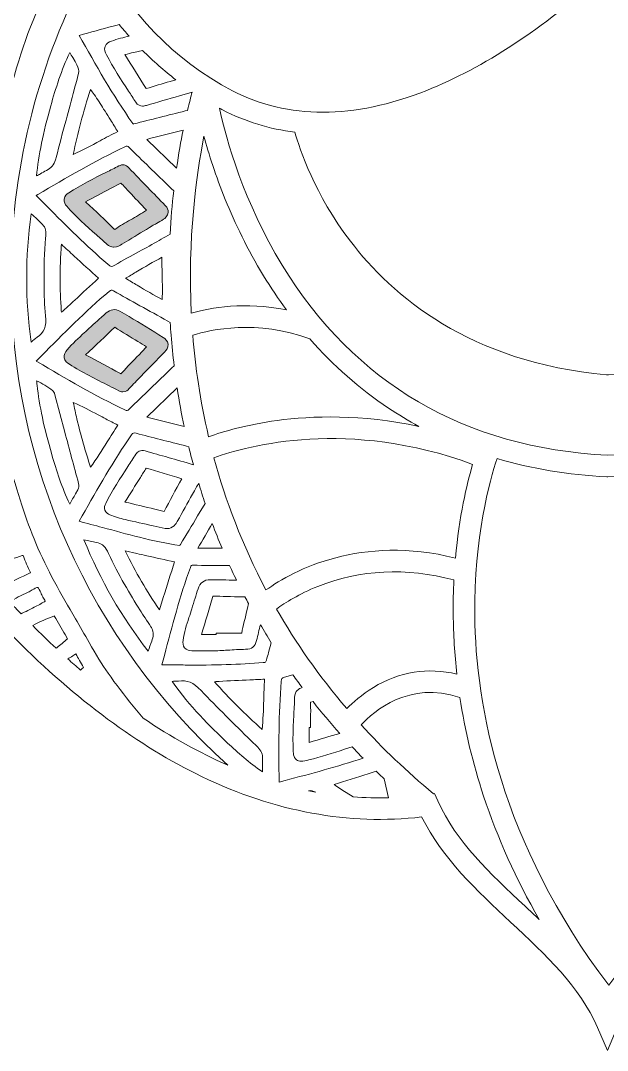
# Model space of a CAD drawing. Extents: x 126 to 8914, y -5970 to -48.
# Drawn here: x 7108 to 7540, y -2950 to -2193 of the extents above; entities that cross this region are included whole.
import ezdxf

# ---------------------------------------------------------------- set-up
doc = ezdxf.new("R2010")
doc.units = 0
doc.header["$MEASUREMENT"] = 0
doc.layers.add('Layer 1', color=7, linetype='Continuous')

# ---------------------------------------------------------------- blocks, each defined once
blk = doc.blocks.new('block 6')
at = {"layer": 'Layer 1', "true_color": 0x96c0ff}
h = blk.add_hatch(color=151, dxfattribs=at)
h.dxf.hatch_style = 2
edge = h.paths.add_edge_path()
edge.add_spline(control_points=[(7163.98, -2350.22), (7166.62, -2352.55), (7169.26, -2354.88), (7171.85, -2357.25), (7173.11, -2358.41), (7174.73, -2359.05), (7176.66, -2359.16), (7176.66, -2359.16), (7176.83, -2359.17), (7176.83, -2359.17), (7176.85, -2359.17), (7176.87, -2359.17), (7176.88, -2359.17), (7179.43, -2359.17), (7181.39, -2357.98), (7182.83, -2357.1), (7182.83, -2357.1), (7187.92, -2354), (7187.92, -2354), (7193.66, -2350.51), (7199.39, -2347.02), (7205.15, -2343.55), (7206.12, -2342.96), (7207.13, -2342.41), (7208.13, -2341.86), (7209.87, -2340.91), (7211.67, -2339.92), (7213.38, -2338.72), (7214.26, -2338.11), (7216.59, -2336.47), (7216.85, -2333.7), (7217.01, -2331.92), (7216.28, -2330.19), (7214.68, -2328.56), (7206.16, -2319.93), (7197.79, -2311.23), (7187.85, -2300.82), (7185.67, -2298.54), (7183.16, -2298.11), (7180.39, -2299.55), (7177.38, -2301.1), (7174.34, -2302.62), (7171.31, -2304.14), (7162.11, -2308.76), (7152.59, -2313.53), (7143.72, -2319.33), (7142.25, -2320.28), (7140.53, -2321.66), (7140.22, -2323.86), (7139.9, -2326.04), (7141.11, -2327.78), (7142.19, -2329.05), (7148.84, -2336.86), (7156.54, -2343.65), (7163.98, -2350.22)], knot_values=[0, 0, 0, 0, 1, 1, 1, 2, 2, 2, 3, 3, 3, 4, 4, 4, 5, 5, 5, 6, 6, 6, 7, 7, 7, 8, 8, 8, 9, 9, 9, 10, 10, 10, 11, 11, 11, 12, 12, 12, 13, 13, 13, 14, 14, 14, 15, 15, 15, 16, 16, 16, 17, 17, 17, 18, 18, 18, 18], degree=3, periodic=1)
edge = h.paths.add_edge_path()
edge.add_spline(control_points=[(7174.38, -2316.14), (7174.38, -2316.14), (7182.05, -2312.07), (7182.05, -2312.07), (7182.06, -2312.08), (7182.07, -2312.09), (7182.07, -2312.09), (7184.11, -2314.26), (7186.15, -2316.44), (7188.18, -2318.61), (7192.3, -2323), (7196.55, -2327.54), (7200.79, -2331.98), (7197.06, -2334.6), (7193, -2336.93), (7189.06, -2339.19), (7185.24, -2341.38), (7181.28, -2343.65), (7177.53, -2346.23), (7177.53, -2346.24), (7177.52, -2346.24), (7177.51, -2346.24), (7177.43, -2346.17), (7177.32, -2346.08), (7177.19, -2345.95), (7170.33, -2339.34), (7163.27, -2332.7), (7156.45, -2326.29), (7156.45, -2326.29), (7155.99, -2325.86), (7155.99, -2325.86), (7162.13, -2322.64), (7168.26, -2319.39), (7174.38, -2316.14)], knot_values=[0, 0, 0, 0, 1, 1, 1, 2, 2, 2, 3, 3, 3, 4, 4, 4, 5, 5, 5, 6, 6, 6, 7, 7, 7, 8, 8, 8, 9, 9, 9, 10, 10, 10, 11, 11, 11, 11], degree=3, periodic=1)
h = blk.add_hatch(color=151, dxfattribs=at)
h.dxf.hatch_style = 2
edge = h.paths.add_edge_path()
edge.add_spline(control_points=[(7144.13, -2445.39), (7153.56, -2451.4), (7163.62, -2456.42), (7173.35, -2461.27), (7175.75, -2462.47), (7178.14, -2463.66), (7180.52, -2464.87), (7180.91, -2465.06), (7181.31, -2465.24), (7181.67, -2465.39), (7181.67, -2465.39), (7182.5, -2465.75), (7182.5, -2465.75), (7182.5, -2465.75), (7183.03, -2465.8), (7183.03, -2465.8), (7183.19, -2465.81), (7183.35, -2465.82), (7183.5, -2465.82), (7185.92, -2465.82), (7187.3, -2464.21), (7187.91, -2463.5), (7187.99, -2463.4), (7188.07, -2463.3), (7188.16, -2463.21), (7191.06, -2460.23), (7193.95, -2457.23), (7196.84, -2454.23), (7202.52, -2448.34), (7208.4, -2442.24), (7214.25, -2436.34), (7215.46, -2435.12), (7217.03, -2433.21), (7216.78, -2430.72), (7216.53, -2428.24), (7214.59, -2426.67), (7213.15, -2425.71), (7204.95, -2420.24), (7196.34, -2415.22), (7188.02, -2410.37), (7185.79, -2409.07), (7183.56, -2407.77), (7181.33, -2406.46), (7181.33, -2406.46), (7181.33, -2406.46), (7181.33, -2406.46), (7177.9, -2404.44), (7174.2, -2404.89), (7171.16, -2407.68), (7169.87, -2408.86), (7168.56, -2410.02), (7167.25, -2411.17), (7165.26, -2412.92), (7163.21, -2414.73), (7161.25, -2416.62), (7159.3, -2418.51), (7157.23, -2420.37), (7155.22, -2422.17), (7150.88, -2426.07), (7146.38, -2430.11), (7142.53, -2434.86), (7141.18, -2436.52), (7139.99, -2438.38), (7140.36, -2440.65), (7140.74, -2442.96), (7142.57, -2444.4), (7144.13, -2445.39)], knot_values=[0, 0, 0, 0, 1, 1, 1, 2, 2, 2, 3, 3, 3, 4, 4, 4, 5, 5, 5, 6, 6, 6, 7, 7, 7, 8, 8, 8, 9, 9, 9, 10, 10, 10, 11, 11, 11, 12, 12, 12, 13, 13, 13, 14, 14, 14, 15, 15, 15, 16, 16, 16, 17, 17, 17, 18, 18, 18, 19, 19, 19, 20, 20, 20, 21, 21, 21, 22, 22, 22, 22], degree=3, periodic=1)
edge = h.paths.add_edge_path()
edge.add_spline(control_points=[(7177.38, -2418.27), (7177.43, -2418.22), (7177.48, -2418.18), (7177.52, -2418.14), (7183.18, -2421.74), (7188.97, -2425.33), (7194.58, -2428.79), (7196.67, -2430.09), (7198.76, -2431.38), (7200.86, -2432.68), (7199.04, -2434.58), (7197.22, -2436.48), (7195.4, -2438.37), (7191.23, -2442.71), (7186.92, -2447.2), (7182.75, -2451.7), (7182.36, -2452.12), (7182.13, -2452.31), (7182.01, -2452.38), (7181.9, -2452.35), (7181.69, -2452.27), (7181.35, -2452.08), (7173.28, -2447.63), (7164.97, -2443.19), (7155.97, -2438.53), (7163.45, -2431.63), (7170.84, -2424.55), (7177.38, -2418.27)], knot_values=[0, 0, 0, 0, 1, 1, 1, 2, 2, 2, 3, 3, 3, 4, 4, 4, 5, 5, 5, 6, 6, 6, 7, 7, 7, 8, 8, 8, 9, 9, 9, 9], degree=3, periodic=1)
at = {"layer": 'Layer 1', "lineweight": 0}
for points, knots in [([(8858.21, -1015.29), (8804.98, -1065.04), (8743.32, -1092.86), (8679.92, -1095.7), (8596.38, -1099.43), (8514.39, -1071.01), (8452.29, -1045.84), (8430.15, -1036.87), (8407.8, -1027.16), (8386.17, -1017.79), (8377.96, -1014.23), (8369.71, -1010.65), (8361.4, -1007.09), (8410.2, -1007.99), (8465.96, -1006.76), (8552.78, -924.21), (8608.47, -871.26), (8681.86, -797.66), (8665.5, -711.42), (8662.21, -694.04), (8650.78, -652.65), (8599.78, -612.09), (8605.05, -621.92), (8641.55, -692.43), (8609.23, -747.25), (8593.89, -773.27), (8566.47, -791.29), (8509.72, -803.54), (8495.32, -806.64), (8479.55, -809), (8462.5, -810.6), (8531.63, -734.35), (8573.44, -634.19), (8586.8, -512.56), (8601.6, -377.97), (8577.78, -251.79), (8555.19, -169.65), (8550.53, -152.76), (8545.39, -135.8), (8539.9, -119.21), (8535.8, -106.87), (8530.71, -97.41), (8524.71, -90.84), (8524.71, -90.84), (8528.77, -88.46), (8528.77, -88.46), (8527.91, -86.99), (8507.22, -52.31), (8460.27, -49.9), (8429.9, -48.35), (8395.8, -60.81), (8358.9, -86.96), (8333.41, -105.04), (8306.47, -129.76), (8278.33, -160.89), (8226.61, -191.53), (8186.15, -218.95), (8151.02, -247.11), (8098.71, -289.06), (8041.06, -329.19), (7974.05, -338.54), (7917.14, -346.49), (7865.98, -328.74), (7811.81, -309.95), (7783.84, -300.25), (7754.92, -290.21), (7725.21, -284.09), (7638.29, -266.15), (7574.59, -281.57), (7540, -328.62), (7505.41, -281.57), (7441.71, -266.17), (7354.79, -284.09), (7325.08, -290.21), (7296.16, -300.25), (7268.19, -309.95), (7214.02, -328.74), (7162.86, -346.49), (7105.95, -338.54), (7038.94, -329.19), (6981.29, -289.06), (6928.98, -247.11), (6893.85, -218.95), (6853.4, -191.53), (6801.67, -160.89), (6773.53, -129.76), (6746.59, -105.04), (6721.1, -86.96), (6684.2, -60.81), (6650.1, -48.34), (6619.73, -49.9), (6572.78, -52.31), (6552.09, -86.99), (6551.23, -88.46), (6551.23, -88.46), (6555.29, -90.84), (6555.29, -90.84), (6549.29, -97.41), (6544.2, -106.87), (6540.12, -119.21), (6534.6, -135.81), (6529.45, -152.78), (6524.81, -169.65), (6502.22, -251.79), (6478.4, -377.97), (6493.2, -512.56), (6506.56, -634.19), (6548.37, -734.35), (6617.5, -810.6), (6600.45, -809), (6584.68, -806.64), (6570.28, -803.54), (6513.53, -791.29), (6486.11, -773.27), (6470.77, -747.25), (6438.45, -692.43), (6474.95, -621.92), (6480.22, -612.09), (6429.22, -652.65), (6417.79, -694.04), (6414.5, -711.42), (6398.14, -797.66), (6471.53, -871.26), (6527.22, -924.21), (6614.04, -1006.76), (6669.8, -1007.99), (6718.6, -1007.09), (6710.29, -1010.65), (6702.04, -1014.23), (6693.83, -1017.79), (6672.2, -1027.16), (6649.85, -1036.87), (6627.71, -1045.84), (6565.61, -1071.01), (6483.59, -1099.44), (6400.08, -1095.7), (6336.68, -1092.86), (6275.02, -1065.04), (6221.79, -1015.29), (6221.79, -1015.29), (6165.56, -962.7), (6165.56, -962.7), (6165.56, -962.7), (6209.91, -1025.63), (6209.91, -1025.63), (6259.46, -1095.9), (6344.09, -1155.64), (6425.53, -1177.81), (6460.7, -1187.39), (6497.65, -1192.84), (6536.23, -1194.15), (6525.34, -1205.21), (6509.98, -1221.91), (6492.74, -1244.03), (6462.4, -1282.95), (6420.42, -1346.57), (6392.73, -1428.62), (6361.59, -1520.91), (6354.53, -1617.18), (6371.76, -1714.74), (6393.22, -1836.34), (6452.66, -1960.18), (6548.45, -2082.83), (6548.45, -2082.83), (6557.04, -2093.81), (6557.04, -2093.81), (6557.04, -2093.81), (6562.08, -2080.8), (6562.08, -2080.8), (6562.28, -2080.26), (6583.72, -2026.12), (6646.97, -1966), (6658.24, -1955.3), (6671.32, -1943.97), (6686.37, -1932.46), (6684.61, -1962.41), (6683.28, -2025.33), (6694.68, -2105.3), (6703.93, -2170.25), (6719.74, -2232.83), (6741.65, -2291.3), (6769.05, -2364.39), (6806.12, -2431.24), (6851.85, -2490), (6853.74, -2492.77), (6879.32, -2530.81), (6899.18, -2586.87), (6918.01, -2639.98), (6935.42, -2720.7), (6911.56, -2803.61), (6911.56, -2803.61), (6905.31, -2825.39), (6905.31, -2825.39), (6905.31, -2825.39), (6923.77, -2812.24), (6923.77, -2812.24), (6925.33, -2811.13), (6962.61, -2784.27), (6993.85, -2735.29), (7018.49, -2696.64), (7042.96, -2637.53), (7032.58, -2563.6), (7033.17, -2564.35), (7033.72, -2565.04), (7034.23, -2565.72), (7055.9, -2594.87), (7079.45, -2622.28), (7104.19, -2647.18), (7148.9, -2692.2), (7195.06, -2726.33), (7241.41, -2748.67), (7295.37, -2774.66), (7349.82, -2784.7), (7403.33, -2778.49), (7418.55, -2809.06), (7444.02, -2832.77), (7468.69, -2855.76), (7494.89, -2880.15), (7519.63, -2903.18), (7532.73, -2933.46), (7532.73, -2933.46), (7540, -2950.23), (7540, -2950.23), (7540, -2950.23), (7547.27, -2933.46), (7547.27, -2933.46), (7560.37, -2903.18), (7585.11, -2880.15), (7611.31, -2855.76), (7635.98, -2832.77), (7661.45, -2809.06), (7676.67, -2778.49), (7730.18, -2784.7), (7784.63, -2774.66), (7838.59, -2748.67), (7884.94, -2726.33), (7931.12, -2692.2), (7975.81, -2647.18), (8000.55, -2622.28), (8024.1, -2594.88), (8045.77, -2565.74), (8046.28, -2565.06), (8046.83, -2564.35), (8047.42, -2563.6), (8037.04, -2637.53), (8061.51, -2696.64), (8086.15, -2735.29), (8117.39, -2784.27), (8154.67, -2811.13), (8156.23, -2812.24), (8156.23, -2812.24), (8174.69, -2825.39), (8174.69, -2825.39), (8174.69, -2825.39), (8168.44, -2803.61), (8168.44, -2803.61), (8144.58, -2720.7), (8161.99, -2639.98), (8180.82, -2586.87), (8200.7, -2530.77), (8226.28, -2492.73), (8228.15, -2490), (8273.88, -2431.24), (8310.95, -2364.39), (8338.34, -2291.3), (8360.26, -2232.83), (8376.07, -2170.25), (8385.32, -2105.3), (8396.72, -2025.33), (8395.39, -1962.41), (8393.63, -1932.46), (8408.68, -1943.97), (8421.76, -1955.3), (8433.03, -1966), (8496.28, -2026.12), (8517.72, -2080.26), (8517.92, -2080.8), (8517.92, -2080.8), (8522.94, -2093.84), (8522.94, -2093.84), (8522.94, -2093.84), (8531.55, -2082.83), (8531.55, -2082.83), (8627.34, -1960.18), (8686.78, -1836.34), (8708.24, -1714.74), (8725.47, -1617.18), (8718.41, -1520.91), (8687.27, -1428.62), (8659.58, -1346.57), (8617.6, -1282.95), (8587.26, -1244.03), (8570.02, -1221.91), (8554.66, -1205.21), (8543.77, -1194.15), (8582.35, -1192.84), (8619.3, -1187.39), (8654.47, -1177.81), (8735.91, -1155.64), (8820.54, -1095.9), (8870.09, -1025.63), (8870.09, -1025.63), (8914.44, -962.7), (8914.44, -962.7), (8914.44, -962.7), (8858.21, -1015.29), (8858.21, -1015.29)], [0, 0, 0, 0, 1, 1, 1, 2, 2, 2, 3, 3, 3, 4, 4, 4, 5, 5, 5, 6, 6, 6, 7, 7, 7, 8, 8, 8, 9, 9, 9, 10, 10, 10, 11, 11, 11, 12, 12, 12, 13, 13, 13, 14, 14, 14, 15, 15, 15, 16, 16, 16, 17, 17, 17, 18, 18, 18, 19, 19, 19, 20, 20, 20, 21, 21, 21, 22, 22, 22, 23, 23, 23, 24, 24, 24, 25, 25, 25, 26, 26, 26, 27, 27, 27, 28, 28, 28, 29, 29, 29, 30, 30, 30, 31, 31, 31, 32, 32, 32, 33, 33, 33, 34, 34, 34, 35, 35, 35, 36, 36, 36, 37, 37, 37, 38, 38, 38, 39, 39, 39, 40, 40, 40, 41, 41, 41, 42, 42, 42, 43, 43, 43, 44, 44, 44, 45, 45, 45, 46, 46, 46, 47, 47, 47, 48, 48, 48, 49, 49, 49, 50, 50, 50, 51, 51, 51, 52, 52, 52, 53, 53, 53, 54, 54, 54, 55, 55, 55, 56, 56, 56, 57, 57, 57, 58, 58, 58, 59, 59, 59, 60, 60, 60, 61, 61, 61, 62, 62, 62, 63, 63, 63, 64, 64, 64, 65, 65, 65, 66, 66, 66, 67, 67, 67, 68, 68, 68, 69, 69, 69, 70, 70, 70, 71, 71, 71, 72, 72, 72, 73, 73, 73, 74, 74, 74, 75, 75, 75, 76, 76, 76, 77, 77, 77, 78, 78, 78, 79, 79, 79, 80, 80, 80, 81, 81, 81, 82, 82, 82, 83, 83, 83, 84, 84, 84, 85, 85, 85, 86, 86, 86, 87, 87, 87, 88, 88, 88, 89, 89, 89, 90, 90, 90, 91, 91, 91, 92, 92, 92, 93, 93, 93, 94, 94, 94, 95, 95, 95, 96, 96, 96, 97, 97, 97, 98, 98, 98, 99, 99, 99, 100, 100, 100, 101, 101, 101, 102, 102, 102, 102]), ([(7901.63, -1717.43), (7935.8, -1815.86), (7965.77, -1921.13), (7953.64, -2023.94), (7944.62, -2100.52), (7903.67, -2198.6), (7815.82, -2244.19), (7775.01, -2265.39), (7726.93, -2265.29), (7672.97, -2243.94), (7631.46, -2227.51), (7586.16, -2197.77), (7545.37, -2160.15), (7545.37, -2160.15), (7540, -2155.2), (7540, -2155.2), (7540, -2155.2), (7534.63, -2160.15), (7534.63, -2160.15), (7493.86, -2197.77), (7448.54, -2227.51), (7407.03, -2243.94), (7353.07, -2265.29), (7305.01, -2265.39), (7264.18, -2244.19), (7176.33, -2198.6), (7135.38, -2100.52), (7126.36, -2023.94), (7114.23, -1921.13), (7144.2, -1815.86), (7178.37, -1717.43), (7231.78, -1563.63), (7280.3, -1396.75), (7277.01, -1215.54), (7281.99, -1221.84), (7286.95, -1228.39), (7291.97, -1235.2), (7306.59, -1255.03), (7319.21, -1281.97), (7329.5, -1315.28), (7325.75, -1365.25), (7313.92, -1419.07), (7292.36, -1484.47), (7292.36, -1484.47), (7288.45, -1496.29), (7288.45, -1496.29), (7267.32, -1560.19), (7235.39, -1656.76), (7218.86, -1754.9), (7198.89, -1873.51), (7207.1, -1964.29), (7243.27, -2024.72), (7271.69, -2072.17), (7317.51, -2101.69), (7379.49, -2112.51), (7426.58, -2120.69), (7479.1, -2115.44), (7540, -2096.41), (7582.41, -2109.66), (7620.76, -2116.24), (7656.05, -2116.24), (7671.42, -2116.24), (7686.22, -2114.99), (7700.51, -2112.51), (7762.49, -2101.69), (7808.31, -2072.17), (7836.73, -2024.72), (7872.9, -1964.29), (7881.11, -1873.53), (7861.14, -1754.91), (7844.61, -1656.76), (7812.68, -1560.19), (7791.55, -1496.31), (7791.55, -1496.31), (7787.64, -1484.47), (7787.64, -1484.47), (7766.08, -1419.07), (7754.25, -1365.25), (7750.5, -1315.28), (7760.79, -1281.97), (7773.41, -1255.03), (7788.03, -1235.2), (7793.05, -1228.39), (7798.01, -1221.84), (7802.99, -1215.54), (7799.7, -1396.75), (7848.22, -1563.63), (7901.63, -1717.43)], [0, 0, 0, 0, 1, 1, 1, 2, 2, 2, 3, 3, 3, 4, 4, 4, 5, 5, 5, 6, 6, 6, 7, 7, 7, 8, 8, 8, 9, 9, 9, 10, 10, 10, 11, 11, 11, 12, 12, 12, 13, 13, 13, 14, 14, 14, 15, 15, 15, 16, 16, 16, 17, 17, 17, 18, 18, 18, 19, 19, 19, 20, 20, 20, 21, 21, 21, 22, 22, 22, 23, 23, 23, 24, 24, 24, 25, 25, 25, 26, 26, 26, 27, 27, 27, 28, 28, 28, 29, 29, 29, 29]), ([(7198.32, -2705.72), (7198.32, -2705.72), (7191.15, -2697.02), (7191.15, -2697.02), (7184.47, -2688.9), (7178.23, -2680.71), (7172.61, -2672.65), (7168.21, -2666.34), (7163.76, -2659.15), (7158.6, -2650.02), (7155.32, -2644.19), (7151.9, -2638.32), (7148.61, -2632.65), (7138.24, -2614.84), (7127.53, -2596.43), (7119.47, -2577.11), (7112.14, -2559.54), (7105.86, -2540.46), (7099.13, -2515.24), (7093.32, -2493.53), (7087.32, -2471.06), (7084.44, -2447.83), (7083, -2436.14), (7081.54, -2422.32), (7081.62, -2408.52), (7081.67, -2401.3), (7081.6, -2393.96), (7081.56, -2386.87), (7081.43, -2371.97), (7081.3, -2356.57), (7082.14, -2341.48), (7083.55, -2316.25), (7088.05, -2290.21), (7096.29, -2259.55), (7104.27, -2229.95), (7111.82, -2203.37), (7123.59, -2177.96), (7128.95, -2166.36), (7135.43, -2155.04), (7141.66, -2144.1), (7142.61, -2142.46), (7143.55, -2140.81), (7144.48, -2139.16), (7147.95, -2146.08), (7151.62, -2152.87), (7155.55, -2159.47), (7155.55, -2159.47), (7154.66, -2161.17), (7154.66, -2161.17), (7119.66, -2228.82), (7101.09, -2305.01), (7101, -2381.5), (7100.82, -2518.52), (7158.95, -2648.77), (7260.75, -2740.37), (7239.92, -2731.35), (7219.09, -2719.78), (7198.32, -2705.72)], [0, 0, 0, 0, 1, 1, 1, 2, 2, 2, 3, 3, 3, 4, 4, 4, 5, 5, 5, 6, 6, 6, 7, 7, 7, 8, 8, 8, 9, 9, 9, 10, 10, 10, 11, 11, 11, 12, 12, 12, 13, 13, 13, 14, 14, 14, 15, 15, 15, 16, 16, 16, 17, 17, 17, 18, 18, 18, 19, 19, 19, 19]), ([(7179.4, -2195.83), (7179.4, -2195.83), (7180.78, -2195.47), (7180.78, -2195.47), (7183.17, -2198.38), (7185.61, -2201.23), (7188.09, -2204.02), (7184.07, -2204.94), (7179.56, -2206.08), (7175.03, -2207.75), (7173.45, -2208.32), (7171.26, -2209.35), (7170.41, -2211.57), (7169.52, -2213.83), (7170.47, -2215.98), (7171.42, -2217.82), (7176.27, -2227.14), (7182.08, -2235.98), (7187.7, -2244.51), (7189.45, -2247.19), (7191.21, -2249.86), (7192.93, -2252.55), (7194.44, -2254.89), (7196.26, -2255.51), (7197.86, -2255.51), (7198.98, -2255.51), (7199.99, -2255.21), (7200.75, -2254.99), (7208.84, -2252.63), (7216.95, -2250.3), (7225.05, -2247.99), (7225.05, -2247.99), (7234.42, -2245.3), (7234.42, -2245.3), (7233.54, -2248.48), (7232.34, -2252.98), (7231.01, -2258.63), (7231.01, -2258.63), (7229.42, -2259.03), (7229.42, -2259.03), (7216.79, -2262.19), (7204.17, -2265.37), (7191.54, -2268.57), (7191.32, -2268.63), (7191.18, -2268.65), (7191.08, -2268.67), (7191, -2268.59), (7190.89, -2268.44), (7190.72, -2268.21), (7175.98, -2247.28), (7163.44, -2225.02), (7151.33, -2203.45), (7151.33, -2203.45), (7154.48, -2202.58), (7154.48, -2202.58), (7162.65, -2200.33), (7171.09, -2198.02), (7179.4, -2195.83)], [0, 0, 0, 0, 1, 1, 1, 2, 2, 2, 3, 3, 3, 4, 4, 4, 5, 5, 5, 6, 6, 6, 7, 7, 7, 8, 8, 8, 9, 9, 9, 10, 10, 10, 11, 11, 11, 12, 12, 12, 13, 13, 13, 14, 14, 14, 15, 15, 15, 16, 16, 16, 17, 17, 17, 18, 18, 18, 19, 19, 19, 19]), ([(7149.77, -2235.66), (7149.17, -2237.7), (7148.42, -2240.24), (7147.58, -2243.51), (7145.67, -2250.94), (7143.64, -2258.47), (7141.66, -2265.75), (7139.23, -2274.76), (7136.71, -2284.08), (7134.41, -2293.3), (7134.25, -2293.9), (7134.1, -2294.47), (7133.91, -2295.01), (7132.66, -2298.79), (7130.61, -2301.18), (7127.31, -2302.84), (7125.74, -2303.62), (7124.25, -2304.47), (7122.81, -2305.3), (7121.88, -2305.83), (7120.94, -2306.37), (7119.99, -2306.88), (7121.45, -2291.63), (7124.77, -2275.2), (7130.44, -2255.23), (7134.02, -2242.56), (7138.2, -2229.09), (7144.39, -2216.16), (7145.19, -2217.52), (7145.92, -2218.74), (7146.57, -2219.83), (7151.84, -2228.63), (7151.84, -2228.63), (7149.77, -2235.66)], [0, 0, 0, 0, 1, 1, 1, 2, 2, 2, 3, 3, 3, 4, 4, 4, 5, 5, 5, 6, 6, 6, 7, 7, 7, 8, 8, 8, 9, 9, 9, 10, 10, 10, 11, 11, 11, 11]), ([(7184.99, -2217.58), (7187.19, -2217.06), (7189.39, -2216.54), (7191.59, -2216.02), (7191.59, -2216.02), (7197.95, -2214.5), (7197.95, -2214.5), (7205.71, -2222.3), (7213.86, -2229.52), (7222.35, -2236.07), (7222.35, -2236.07), (7218.31, -2237.29), (7218.31, -2237.29), (7212.52, -2239.02), (7206.53, -2240.81), (7200.64, -2242.66), (7200.64, -2242.64), (7200.64, -2242.64), (7200.64, -2242.64), (7195.4, -2234.2), (7190.28, -2225.93), (7184.99, -2217.58)], [0, 0, 0, 0, 1, 1, 1, 2, 2, 2, 3, 3, 3, 4, 4, 4, 5, 5, 5, 6, 6, 6, 7, 7, 7, 7]), ([(7159.68, -2243.26), (7160.58, -2244.46), (7161.45, -2245.65), (7162.29, -2246.85), (7164.81, -2250.46), (7167.09, -2254.1), (7169.33, -2257.66), (7169.33, -2257.66), (7170.36, -2259.29), (7170.36, -2259.29), (7171.71, -2261.43), (7173.05, -2263.57), (7174.4, -2265.71), (7176.17, -2268.54), (7177.96, -2271.39), (7179.75, -2274.21), (7175.32, -2276.39), (7170.95, -2278.75), (7166.71, -2281.03), (7160.29, -2284.48), (7153.68, -2288.04), (7146.92, -2290.99), (7150.12, -2275.44), (7154.41, -2259.42), (7159.68, -2243.26)], [0, 0, 0, 0, 1, 1, 1, 2, 2, 2, 3, 3, 3, 4, 4, 4, 5, 5, 5, 6, 6, 6, 7, 7, 7, 8, 8, 8, 8]), ([(7300.75, -2372.51), (7272.43, -2326.27), (7259.61, -2280.32), (7254.46, -2256.95), (7255.27, -2257.4), (7256.08, -2257.82), (7256.9, -2258.25), (7273.62, -2266.92), (7291.36, -2272.4), (7310.04, -2274.68), (7313.59, -2287.41), (7324.57, -2320.32), (7350.87, -2354.84), (7381.24, -2394.72), (7438.58, -2444.15), (7539.29, -2453.14), (7539.29, -2453.14), (7540, -2453.21), (7540, -2453.21), (7540, -2453.21), (7540.71, -2453.14), (7540.71, -2453.14), (7641.42, -2444.15), (7698.76, -2394.72), (7729.13, -2354.84), (7755.43, -2320.32), (7766.41, -2287.41), (7769.96, -2274.68), (7779.3, -2273.54), (7788.4, -2271.61), (7797.26, -2268.86), (7806.13, -2266.13), (7814.76, -2262.59), (7823.11, -2258.25), (7823.94, -2257.82), (7824.74, -2257.4), (7825.55, -2256.95), (7823, -2268.57), (7818.54, -2285.81), (7811.19, -2305.9), (7803.85, -2325.99), (7793.62, -2348.94), (7779.55, -2372.02), (7726.13, -2459.59), (7645.54, -2506.81), (7540, -2512.38), (7434.67, -2506.82), (7354.18, -2459.76), (7300.75, -2372.51)], [0, 0, 0, 0, 1, 1, 1, 2, 2, 2, 3, 3, 3, 4, 4, 4, 5, 5, 5, 6, 6, 6, 7, 7, 7, 8, 8, 8, 9, 9, 9, 10, 10, 10, 11, 11, 11, 12, 12, 12, 13, 13, 13, 14, 14, 14, 15, 15, 15, 16, 16, 16, 16]), ([(7223.01, -2301.09), (7223.01, -2301.09), (7201.15, -2279.94), (7201.15, -2279.94), (7201.15, -2279.94), (7204.16, -2279.19), (7204.16, -2279.19), (7212.28, -2277.15), (7220.07, -2275.2), (7227.81, -2273.26), (7226.18, -2281.3), (7224.52, -2290.62), (7223.01, -2301.09)], [0, 0, 0, 0, 1, 1, 1, 2, 2, 2, 3, 3, 3, 4, 4, 4, 4]), ([(7233.82, -2407.84), (7231.13, -2353.05), (7237.42, -2306.82), (7243.16, -2277.67), (7246.68, -2290.73), (7251.73, -2306.7), (7258.85, -2324.26), (7265.96, -2341.8), (7275.14, -2360.92), (7286.95, -2380.26), (7292.28, -2389), (7297.92, -2397.36), (7303.84, -2405.39), (7273.32, -2399.2), (7247.86, -2403.84), (7233.82, -2407.84)], [0, 0, 0, 0, 1, 1, 1, 2, 2, 2, 3, 3, 3, 4, 4, 4, 5, 5, 5, 5]), ([(7121.02, -2320.51), (7141.63, -2308.35), (7162.92, -2295.8), (7184.93, -2285.48), (7186.63, -2284.69), (7186.87, -2284.72), (7188.09, -2285.92), (7197.84, -2295.5), (7207.55, -2304.93), (7219.12, -2316.15), (7219.12, -2316.15), (7220.86, -2317.86), (7220.86, -2317.86), (7219.75, -2327.76), (7218.82, -2338.43), (7218.18, -2349.78), (7218.18, -2349.78), (7216.44, -2350.74), (7216.44, -2350.74), (7214.35, -2351.91), (7212.26, -2353.09), (7210.2, -2354.29), (7205.36, -2357.11), (7200.33, -2359.81), (7195.47, -2362.44), (7189.53, -2365.64), (7183.39, -2368.95), (7177.49, -2372.51), (7175.3, -2373.82), (7174.65, -2373.74), (7172.48, -2371.89), (7156.76, -2358.5), (7141.93, -2343.6), (7127.61, -2329.2), (7124.96, -2326.56), (7122.33, -2323.91), (7119.71, -2321.28), (7119.71, -2321.28), (7121.02, -2320.51), (7121.02, -2320.51)], [0, 0, 0, 0, 1, 1, 1, 2, 2, 2, 3, 3, 3, 4, 4, 4, 5, 5, 5, 6, 6, 6, 7, 7, 7, 8, 8, 8, 9, 9, 9, 10, 10, 10, 11, 11, 11, 12, 12, 12, 13, 13, 13, 13]), ([(7163.98, -2350.22), (7166.62, -2352.55), (7169.26, -2354.88), (7171.85, -2357.25), (7173.11, -2358.41), (7174.73, -2359.05), (7176.66, -2359.16), (7176.66, -2359.16), (7176.83, -2359.17), (7176.83, -2359.17), (7176.85, -2359.17), (7176.87, -2359.17), (7176.88, -2359.17), (7179.43, -2359.17), (7181.39, -2357.98), (7182.83, -2357.1), (7182.83, -2357.1), (7187.92, -2354), (7187.92, -2354), (7193.66, -2350.51), (7199.39, -2347.02), (7205.15, -2343.55), (7206.12, -2342.96), (7207.13, -2342.41), (7208.13, -2341.86), (7209.87, -2340.91), (7211.67, -2339.92), (7213.38, -2338.72), (7214.26, -2338.11), (7216.59, -2336.47), (7216.85, -2333.7), (7217.01, -2331.92), (7216.28, -2330.19), (7214.68, -2328.56), (7206.16, -2319.93), (7197.79, -2311.23), (7187.85, -2300.82), (7185.67, -2298.54), (7183.16, -2298.11), (7180.39, -2299.55), (7177.38, -2301.1), (7174.34, -2302.62), (7171.31, -2304.14), (7162.11, -2308.76), (7152.59, -2313.53), (7143.72, -2319.33), (7142.25, -2320.28), (7140.53, -2321.66), (7140.22, -2323.86), (7139.9, -2326.04), (7141.11, -2327.78), (7142.19, -2329.05), (7148.84, -2336.86), (7156.54, -2343.65), (7163.98, -2350.22)], [0, 0, 0, 0, 1, 1, 1, 2, 2, 2, 3, 3, 3, 4, 4, 4, 5, 5, 5, 6, 6, 6, 7, 7, 7, 8, 8, 8, 9, 9, 9, 10, 10, 10, 11, 11, 11, 12, 12, 12, 13, 13, 13, 14, 14, 14, 15, 15, 15, 16, 16, 16, 17, 17, 17, 18, 18, 18, 18]), ([(7174.38, -2316.14), (7174.38, -2316.14), (7182.05, -2312.07), (7182.05, -2312.07), (7182.06, -2312.08), (7182.07, -2312.09), (7182.07, -2312.09), (7184.11, -2314.26), (7186.15, -2316.44), (7188.18, -2318.61), (7192.3, -2323), (7196.55, -2327.54), (7200.79, -2331.98), (7197.06, -2334.6), (7193, -2336.93), (7189.06, -2339.19), (7185.24, -2341.38), (7181.28, -2343.65), (7177.53, -2346.23), (7177.53, -2346.24), (7177.52, -2346.24), (7177.51, -2346.24), (7177.43, -2346.17), (7177.32, -2346.08), (7177.19, -2345.95), (7170.33, -2339.34), (7163.27, -2332.7), (7156.45, -2326.29), (7156.45, -2326.29), (7155.99, -2325.86), (7155.99, -2325.86), (7162.13, -2322.64), (7168.26, -2319.39), (7174.38, -2316.14)], [0, 0, 0, 0, 1, 1, 1, 2, 2, 2, 3, 3, 3, 4, 4, 4, 5, 5, 5, 6, 6, 6, 7, 7, 7, 8, 8, 8, 9, 9, 9, 10, 10, 10, 11, 11, 11, 11]), ([(7124.46, -2342.65), (7126.5, -2344.78), (7127.16, -2347.77), (7126.67, -2352.64), (7125.58, -2363.25), (7125.53, -2373.98), (7125.47, -2384.35), (7125.47, -2384.35), (7125.45, -2386.87), (7125.45, -2386.87), (7125.41, -2394.37), (7125.79, -2402.08), (7126.58, -2409.8), (7127.38, -2417.54), (7125.6, -2422.1), (7120.4, -2425.52), (7118.77, -2426.6), (7117.35, -2427.88), (7115.97, -2429.26), (7111.6, -2397.49), (7111.62, -2366.46), (7116.02, -2334.8), (7119.03, -2337.46), (7121.88, -2339.96), (7124.46, -2342.65)], [0, 0, 0, 0, 1, 1, 1, 2, 2, 2, 3, 3, 3, 4, 4, 4, 5, 5, 5, 6, 6, 6, 7, 7, 7, 8, 8, 8, 8]), ([(7137.8, -2364.37), (7137.91, -2362.42), (7138.04, -2360.49), (7138.16, -2358.58), (7138.16, -2358.58), (7138.24, -2357.17), (7138.24, -2357.17), (7141.38, -2360.03), (7144.51, -2362.92), (7147.65, -2365.78), (7153.52, -2371.18), (7159.6, -2376.75), (7165.64, -2382.2), (7159.76, -2387.5), (7153.82, -2392.94), (7148.07, -2398.22), (7144.8, -2401.22), (7141.52, -2404.22), (7138.24, -2407.21), (7138.24, -2407.21), (7138.16, -2406.02), (7138.16, -2406.02), (7137.66, -2398.15), (7137.14, -2390.03), (7137.37, -2382.09), (7137.37, -2382.09), (7137.37, -2381.91), (7137.37, -2381.91), (7137.21, -2376.1), (7137.45, -2370.2), (7137.8, -2364.37)], [0, 0, 0, 0, 1, 1, 1, 2, 2, 2, 3, 3, 3, 4, 4, 4, 5, 5, 5, 6, 6, 6, 7, 7, 7, 8, 8, 8, 9, 9, 9, 10, 10, 10, 10]), ([(7212.41, -2380.42), (7212.53, -2386.09), (7212.67, -2391.92), (7212.42, -2397.73), (7206.2, -2394.59), (7200.26, -2391.05), (7194.06, -2387.33), (7191.24, -2385.63), (7188.36, -2383.91), (7185.42, -2382.2), (7188, -2380.68), (7190.54, -2379.16), (7193.05, -2377.67), (7199.54, -2373.81), (7205.74, -2370.12), (7212.26, -2366.73), (7212.18, -2371.35), (7212.29, -2375.94), (7212.41, -2380.42)], [0, 0, 0, 0, 1, 1, 1, 2, 2, 2, 3, 3, 3, 4, 4, 4, 5, 5, 5, 6, 6, 6, 6]), ([(7123.63, -2439.17), (7139.51, -2423.15), (7155.91, -2406.57), (7173.39, -2391.77), (7174.87, -2390.52), (7175.08, -2390.57), (7176.52, -2391.38), (7189.47, -2398.69), (7202.34, -2405.83), (7216.6, -2413.73), (7216.6, -2413.73), (7218.34, -2414.69), (7218.34, -2414.69), (7218.53, -2417.81), (7218.74, -2420.96), (7218.99, -2424.13), (7219.58, -2431.65), (7220.32, -2439.1), (7221.21, -2446.53), (7221.21, -2446.53), (7219.53, -2448.14), (7219.53, -2448.14), (7208.94, -2458.32), (7198.57, -2468.29), (7188.15, -2478.44), (7186.87, -2479.71), (7186.67, -2479.74), (7184.99, -2478.95), (7162.84, -2468.55), (7141.38, -2455.9), (7120.63, -2443.66), (7120.63, -2443.66), (7119.72, -2443.12), (7119.72, -2443.12), (7119.72, -2443.12), (7123.63, -2439.17), (7123.63, -2439.17)], [0, 0, 0, 0, 1, 1, 1, 2, 2, 2, 3, 3, 3, 4, 4, 4, 5, 5, 5, 6, 6, 6, 7, 7, 7, 8, 8, 8, 9, 9, 9, 10, 10, 10, 11, 11, 11, 12, 12, 12, 12]), ([(7144.13, -2445.39), (7153.56, -2451.4), (7163.62, -2456.42), (7173.35, -2461.27), (7175.75, -2462.47), (7178.14, -2463.66), (7180.52, -2464.87), (7180.91, -2465.06), (7181.31, -2465.24), (7181.67, -2465.39), (7181.67, -2465.39), (7182.5, -2465.75), (7182.5, -2465.75), (7182.5, -2465.75), (7183.03, -2465.8), (7183.03, -2465.8), (7183.19, -2465.81), (7183.35, -2465.82), (7183.5, -2465.82), (7185.92, -2465.82), (7187.3, -2464.21), (7187.91, -2463.5), (7187.99, -2463.4), (7188.07, -2463.3), (7188.16, -2463.21), (7191.06, -2460.23), (7193.95, -2457.23), (7196.84, -2454.23), (7202.52, -2448.34), (7208.4, -2442.24), (7214.25, -2436.34), (7215.46, -2435.12), (7217.03, -2433.21), (7216.78, -2430.72), (7216.53, -2428.24), (7214.59, -2426.67), (7213.15, -2425.71), (7204.95, -2420.24), (7196.34, -2415.22), (7188.02, -2410.37), (7185.79, -2409.07), (7183.56, -2407.77), (7181.33, -2406.46), (7181.33, -2406.46), (7181.33, -2406.46), (7181.33, -2406.46), (7177.9, -2404.44), (7174.2, -2404.89), (7171.16, -2407.68), (7169.87, -2408.86), (7168.56, -2410.02), (7167.25, -2411.17), (7165.26, -2412.92), (7163.21, -2414.73), (7161.25, -2416.62), (7159.3, -2418.51), (7157.23, -2420.37), (7155.22, -2422.17), (7150.88, -2426.07), (7146.38, -2430.11), (7142.53, -2434.86), (7141.18, -2436.52), (7139.99, -2438.38), (7140.36, -2440.65), (7140.74, -2442.96), (7142.57, -2444.4), (7144.13, -2445.39)], [0, 0, 0, 0, 1, 1, 1, 2, 2, 2, 3, 3, 3, 4, 4, 4, 5, 5, 5, 6, 6, 6, 7, 7, 7, 8, 8, 8, 9, 9, 9, 10, 10, 10, 11, 11, 11, 12, 12, 12, 13, 13, 13, 14, 14, 14, 15, 15, 15, 16, 16, 16, 17, 17, 17, 18, 18, 18, 19, 19, 19, 20, 20, 20, 21, 21, 21, 22, 22, 22, 22]), ([(7320.95, -2426.68), (7338.31, -2446.46), (7357.67, -2463.54), (7378.92, -2477.71), (7386.15, -2482.54), (7393.61, -2486.97), (7401.27, -2491.12), (7358.91, -2482.07), (7322.64, -2483.28), (7296.98, -2486.8), (7274.58, -2489.85), (7257.35, -2494.9), (7246.58, -2498.7), (7240.28, -2472.03), (7236.69, -2446.86), (7234.87, -2424.1), (7248.35, -2419.85), (7282.1, -2412.34), (7320.95, -2426.68)], [0, 0, 0, 0, 1, 1, 1, 2, 2, 2, 3, 3, 3, 4, 4, 4, 5, 5, 5, 6, 6, 6, 6]), ([(7177.38, -2418.27), (7177.43, -2418.22), (7177.48, -2418.18), (7177.52, -2418.14), (7183.18, -2421.74), (7188.97, -2425.33), (7194.58, -2428.79), (7196.67, -2430.09), (7198.76, -2431.38), (7200.86, -2432.68), (7199.04, -2434.58), (7197.22, -2436.48), (7195.4, -2438.37), (7191.23, -2442.71), (7186.92, -2447.2), (7182.75, -2451.7), (7182.36, -2452.12), (7182.13, -2452.31), (7182.01, -2452.38), (7181.9, -2452.35), (7181.69, -2452.27), (7181.35, -2452.08), (7173.28, -2447.63), (7164.97, -2443.19), (7155.97, -2438.53), (7163.45, -2431.63), (7170.84, -2424.55), (7177.38, -2418.27)], [0, 0, 0, 0, 1, 1, 1, 2, 2, 2, 3, 3, 3, 4, 4, 4, 5, 5, 5, 6, 6, 6, 7, 7, 7, 8, 8, 8, 9, 9, 9, 9]), ([(7131.74, -2464.61), (7132.54, -2465.21), (7132.97, -2466.3), (7133.4, -2467.87), (7133.4, -2467.87), (7140.73, -2495.27), (7140.73, -2495.27), (7144.1, -2507.85), (7147.47, -2520.45), (7150.86, -2533.04), (7151.35, -2534.86), (7151.19, -2536.31), (7150.35, -2537.8), (7150.35, -2537.8), (7148.64, -2540.75), (7148.64, -2540.75), (7147.23, -2543.2), (7145.78, -2545.72), (7144.37, -2548.25), (7138.59, -2536.23), (7134.6, -2523.62), (7131.15, -2511.73), (7125.48, -2492.17), (7122.03, -2475.99), (7120.32, -2460.81), (7120.21, -2459.68), (7120.09, -2458.61), (7120.02, -2457.5), (7124.35, -2459.78), (7128.14, -2461.98), (7131.74, -2464.61)], [0, 0, 0, 0, 1, 1, 1, 2, 2, 2, 3, 3, 3, 4, 4, 4, 5, 5, 5, 6, 6, 6, 7, 7, 7, 8, 8, 8, 9, 9, 9, 10, 10, 10, 10]), ([(7223.47, -2462.88), (7224.93, -2472.44), (7226.62, -2481.94), (7228.58, -2491.31), (7228.58, -2491.31), (7201.15, -2484.46), (7201.15, -2484.46), (7201.15, -2484.46), (7223.47, -2462.88), (7223.47, -2462.88)], [0, 0, 0, 0, 1, 1, 1, 2, 2, 2, 3, 3, 3, 3]), ([(7149.64, -2485.63), (7148.69, -2481.61), (7147.8, -2477.57), (7146.97, -2473.47), (7153.52, -2476.29), (7159.55, -2479.52), (7165.41, -2482.67), (7167.26, -2483.66), (7169.1, -2484.65), (7170.95, -2485.63), (7173.8, -2487.13), (7176.74, -2488.67), (7179.73, -2490.17), (7177.01, -2494.25), (7174.41, -2498.45), (7171.91, -2502.53), (7168.08, -2508.74), (7164.16, -2515.15), (7159.72, -2521.07), (7155.81, -2509.4), (7152.47, -2497.67), (7149.64, -2485.63)], [0, 0, 0, 0, 1, 1, 1, 2, 2, 2, 3, 3, 3, 4, 4, 4, 5, 5, 5, 6, 6, 6, 7, 7, 7, 7]), ([(7250.51, -2514.17), (7275.99, -2505.05), (7349.47, -2485.33), (7440.83, -2519.08), (7436.51, -2533.91), (7430.95, -2557.56), (7428.21, -2587.98), (7358.34, -2570.76), (7309.49, -2596.74), (7288.78, -2611.44), (7271.24, -2578.23), (7258.96, -2545.34), (7250.51, -2514.17)], [0, 0, 0, 0, 1, 1, 1, 2, 2, 2, 3, 3, 3, 4, 4, 4, 4]), ([(7195.8, -2572.72), (7186.68, -2570.43), (7177.45, -2567.94), (7168.51, -2565.55), (7162.76, -2564.02), (7157.02, -2562.46), (7151.27, -2560.96), (7151.27, -2560.96), (7153.57, -2556.94), (7153.57, -2556.94), (7164.85, -2537.03), (7176.55, -2516.45), (7189.85, -2497.37), (7190.94, -2495.81), (7191.23, -2495.71), (7193.17, -2496.22), (7204.95, -2499.24), (7217.11, -2502.33), (7230.32, -2505.65), (7230.32, -2505.65), (7231.94, -2506.06), (7231.94, -2506.06), (7233.02, -2510.5), (7234.16, -2514.93), (7235.34, -2519.31), (7229.18, -2517.54), (7223.03, -2515.78), (7216.85, -2514.01), (7211.22, -2512.39), (7205.57, -2510.78), (7199.92, -2509.15), (7196.24, -2508.09), (7194.19, -2509.91), (7193.09, -2511.62), (7191.16, -2514.63), (7189.2, -2517.62), (7187.22, -2520.6), (7181.51, -2529.25), (7175.6, -2538.2), (7170.87, -2547.79), (7170.2, -2549.15), (7169.52, -2550.96), (7170.24, -2552.86), (7170.95, -2554.76), (7172.69, -2555.66), (7173.94, -2556.16), (7177.58, -2557.67), (7181.28, -2558.82), (7185.23, -2559.71), (7192.1, -2561.23), (7198.98, -2562.77), (7205.85, -2564.3), (7205.85, -2564.3), (7214.51, -2566.25), (7214.51, -2566.25), (7214.51, -2566.25), (7214.92, -2566.31), (7214.92, -2566.31), (7215.21, -2566.34), (7215.51, -2566.36), (7215.78, -2566.36), (7220.54, -2566.36), (7222.68, -2562.53), (7223.52, -2561.04), (7223.52, -2561.04), (7225.05, -2558.3), (7225.05, -2558.3), (7228.74, -2551.73), (7232.43, -2545.16), (7236.1, -2538.58), (7236.5, -2537.88), (7236.88, -2537.2), (7237.27, -2536.5), (7237.94, -2535.35), (7238.6, -2534.18), (7239.25, -2532.96), (7240.76, -2537.94), (7242.32, -2542.9), (7243.99, -2547.82), (7243.99, -2547.82), (7238.49, -2556.96), (7238.49, -2556.96), (7234.3, -2563.97), (7230.09, -2570.96), (7225.88, -2577.96), (7225.72, -2578.23), (7225.56, -2578.52), (7225.4, -2578.82), (7225.4, -2578.83), (7225.4, -2578.83), (7225.39, -2578.85), (7215.48, -2577.25), (7205.52, -2575.18), (7195.8, -2572.72)], [0, 0, 0, 0, 1, 1, 1, 2, 2, 2, 3, 3, 3, 4, 4, 4, 5, 5, 5, 6, 6, 6, 7, 7, 7, 8, 8, 8, 9, 9, 9, 10, 10, 10, 11, 11, 11, 12, 12, 12, 13, 13, 13, 14, 14, 14, 15, 15, 15, 16, 16, 16, 17, 17, 17, 18, 18, 18, 19, 19, 19, 20, 20, 20, 21, 21, 21, 22, 22, 22, 23, 23, 23, 24, 24, 24, 25, 25, 25, 26, 26, 26, 27, 27, 27, 28, 28, 28, 29, 29, 29, 30, 30, 30, 31, 31, 31, 31]), ([(7540.95, -2902.3), (7461.03, -2796.55), (7443.12, -2696.34), (7442.38, -2630.2), (7441.75, -2572.96), (7453.46, -2530.87), (7458.79, -2514.75), (7484.09, -2522.21), (7511.06, -2526.74), (7539.59, -2528.21), (7539.59, -2528.21), (7540, -2528.22), (7540, -2528.22), (7540, -2528.22), (7540.41, -2528.21), (7540.41, -2528.21), (7569.6, -2526.71), (7597.14, -2522), (7622.95, -2514.23), (7628.19, -2529.86), (7640.07, -2571.79), (7639.54, -2629.41), (7638.92, -2695.73), (7621.13, -2796.25), (7540.95, -2902.3)], [0, 0, 0, 0, 1, 1, 1, 2, 2, 2, 3, 3, 3, 4, 4, 4, 5, 5, 5, 6, 6, 6, 7, 7, 7, 8, 8, 8, 8]), ([(7226.79, -2529.65), (7222.33, -2537.82), (7217.93, -2546), (7213.81, -2553.68), (7213.81, -2553.68), (7207.01, -2552.05), (7207.01, -2552.05), (7199.63, -2550.29), (7192.32, -2548.55), (7185, -2546.82), (7188.83, -2540.78), (7192.65, -2534.67), (7196.34, -2528.73), (7197.79, -2526.39), (7199.24, -2524.05), (7200.64, -2521.77), (7208.64, -2524.24), (7217.22, -2526.82), (7226.79, -2529.65)], [0, 0, 0, 0, 1, 1, 1, 2, 2, 2, 3, 3, 3, 4, 4, 4, 5, 5, 5, 6, 6, 6, 6]), ([(7249.24, -2562.59), (7251.54, -2568.72), (7253.96, -2574.8), (7256.49, -2580.83), (7256.49, -2580.83), (7238.67, -2580.83), (7238.67, -2580.83), (7242.15, -2574.8), (7245.68, -2568.73), (7249.24, -2562.59)], [0, 0, 0, 0, 1, 1, 1, 2, 2, 2, 3, 3, 3, 3]), ([(7204.68, -2649.15), (7203.7, -2651.54), (7202.92, -2653.98), (7202.15, -2656.52), (7182.49, -2631.24), (7166.94, -2604.32), (7154.83, -2574.56), (7158.03, -2575.3), (7161.02, -2575.94), (7163.97, -2576.55), (7163.97, -2576.55), (7165.42, -2576.85), (7165.42, -2576.85), (7168.53, -2577.52), (7170.69, -2579.73), (7172.89, -2584.55), (7180.13, -2600.25), (7189.03, -2615.03), (7195.96, -2626.16), (7197.22, -2628.19), (7198.57, -2630.18), (7199.87, -2632.1), (7201.29, -2634.2), (7202.77, -2636.37), (7204.08, -2638.53), (7204.33, -2638.94), (7204.55, -2639.35), (7204.74, -2639.78), (7206.11, -2642.67), (7206.07, -2645.7), (7204.68, -2649.15)], [0, 0, 0, 0, 1, 1, 1, 2, 2, 2, 3, 3, 3, 4, 4, 4, 5, 5, 5, 6, 6, 6, 7, 7, 7, 8, 8, 8, 9, 9, 9, 10, 10, 10, 10]), ([(7185.29, -2582.77), (7185.29, -2582.77), (7193.69, -2584.66), (7193.69, -2584.66), (7196.15, -2585.2), (7198.6, -2585.75), (7201.06, -2586.3), (7207.75, -2587.81), (7214.67, -2589.37), (7221.51, -2590.77), (7221.51, -2590.77), (7221.52, -2590.77), (7221.52, -2590.77), (7218.71, -2599.47), (7215.97, -2608.18), (7213.23, -2616.9), (7213.23, -2616.9), (7210.35, -2626.08), (7210.35, -2626.08), (7201.23, -2612.83), (7192.81, -2598.27), (7185.29, -2582.77)], [0, 0, 0, 0, 1, 1, 1, 2, 2, 2, 3, 3, 3, 4, 4, 4, 5, 5, 5, 6, 6, 6, 7, 7, 7, 7]), ([(7092.89, -2610.79), (7092.89, -2610.79), (7092.07, -2611.33), (7092.07, -2611.33), (7088.11, -2606.95), (7084.17, -2602.51), (7080.29, -2597.99), (7084.42, -2595.36), (7088.95, -2593.14), (7093.76, -2591.43), (7096.37, -2590.51), (7099, -2589.64), (7101.65, -2588.79), (7104.19, -2587.95), (7106.76, -2587.11), (7109.29, -2586.22), (7109.64, -2586.1), (7109.88, -2586.03), (7110.05, -2586), (7110.1, -2586.11), (7110.18, -2586.29), (7110.26, -2586.49), (7111.63, -2590.45), (7113.41, -2594.55), (7115.51, -2598.7), (7115.43, -2598.75), (7115.34, -2598.79), (7115.24, -2598.84), (7115.24, -2598.84), (7112.71, -2600.06), (7112.71, -2600.06), (7106.32, -2603.15), (7099.7, -2606.34), (7093.52, -2610.35), (7093.3, -2610.49), (7093.1, -2610.65), (7092.89, -2610.79)], [0, 0, 0, 0, 1, 1, 1, 2, 2, 2, 3, 3, 3, 4, 4, 4, 5, 5, 5, 6, 6, 6, 7, 7, 7, 8, 8, 8, 9, 9, 9, 10, 10, 10, 11, 11, 11, 12, 12, 12, 12]), ([(7290.67, -2657.51), (7290.14, -2659.37), (7289.61, -2661.23), (7289.08, -2663.09), (7288.67, -2664.6), (7288.5, -2664.74), (7286.82, -2664.87), (7269.41, -2666.29), (7250.62, -2666.88), (7229.33, -2666.69), (7227.49, -2666.67), (7225.67, -2666.64), (7223.85, -2666.62), (7219.96, -2666.58), (7216.06, -2666.51), (7212.18, -2666.53), (7212.18, -2666.53), (7213.99, -2659.67), (7213.99, -2659.67), (7219.64, -2638.24), (7225.5, -2616.05), (7233.14, -2594.87), (7233.71, -2593.28), (7233.85, -2593.28), (7235.11, -2593.3), (7243.38, -2593.4), (7251.54, -2593.4), (7260.56, -2593.38), (7260.56, -2593.38), (7261.98, -2593.38), (7261.98, -2593.38), (7262.62, -2594.77), (7263.23, -2596.18), (7263.88, -2597.57), (7264.93, -2599.81), (7266.02, -2602.01), (7267.1, -2604.21), (7267.1, -2604.21), (7266.27, -2604.21), (7266.27, -2604.21), (7260.12, -2604.14), (7253.96, -2604.1), (7247.8, -2603.99), (7243.16, -2603.94), (7240.14, -2606.19), (7238.79, -2610.73), (7238.11, -2613.02), (7237.34, -2615.37), (7236.59, -2617.63), (7235.77, -2620.12), (7234.93, -2622.66), (7234.17, -2625.24), (7233.54, -2627.43), (7232.81, -2629.66), (7232.11, -2631.8), (7230.36, -2637.18), (7228.55, -2642.74), (7227.78, -2648.64), (7227.57, -2650.14), (7227.48, -2652.36), (7228.93, -2654.07), (7230.36, -2655.78), (7232.49, -2656.08), (7234.2, -2656.14), (7237.37, -2656.29), (7240.61, -2656.35), (7243.95, -2656.35), (7247.44, -2656.35), (7251.03, -2656.27), (7254.81, -2656.13), (7256.71, -2656.02), (7258.61, -2655.91), (7260.51, -2655.78), (7264.88, -2655.51), (7269.39, -2655.21), (7273.81, -2655.12), (7278.37, -2655.02), (7280.85, -2653.04), (7281.85, -2648.7), (7282.78, -2644.65), (7283.75, -2640.65), (7284.65, -2637.02), (7287.26, -2641.47), (7289.94, -2645.89), (7292.69, -2650.27), (7292.69, -2650.27), (7290.67, -2657.51), (7290.67, -2657.51)], [0, 0, 0, 0, 1, 1, 1, 2, 2, 2, 3, 3, 3, 4, 4, 4, 5, 5, 5, 6, 6, 6, 7, 7, 7, 8, 8, 8, 9, 9, 9, 10, 10, 10, 11, 11, 11, 12, 12, 12, 13, 13, 13, 14, 14, 14, 15, 15, 15, 16, 16, 16, 17, 17, 17, 18, 18, 18, 19, 19, 19, 20, 20, 20, 21, 21, 21, 22, 22, 22, 23, 23, 23, 24, 24, 24, 25, 25, 25, 26, 26, 26, 27, 27, 27, 28, 28, 28, 29, 29, 29, 29]), ([(7326.81, -2608.91), (7358.05, -2596.42), (7391.77, -2594.82), (7427.09, -2604.05), (7426.68, -2612.17), (7426.45, -2620.67), (7426.55, -2629.57), (7426.68, -2644.19), (7427.59, -2658.82), (7429.22, -2673.41), (7408.01, -2668.24), (7386.91, -2671.55), (7367.77, -2683.18), (7359.15, -2688.42), (7352.58, -2694.34), (7348.27, -2698.79), (7327.65, -2674.66), (7310.58, -2650.03), (7296.51, -2625.48), (7302.92, -2620.83), (7313.18, -2614.35), (7326.81, -2608.91)], [0, 0, 0, 0, 1, 1, 1, 2, 2, 2, 3, 3, 3, 4, 4, 4, 5, 5, 5, 6, 6, 6, 7, 7, 7, 7]), ([(7109.47, -2628.62), (7109.47, -2628.62), (7108.61, -2629.06), (7108.61, -2629.06), (7105.81, -2626.15), (7103.01, -2623.2), (7100.24, -2620.23), (7104.21, -2617.73), (7108.61, -2615.4), (7113.68, -2613.14), (7114.77, -2612.66), (7115.8, -2612.04), (7116.78, -2611.46), (7118.17, -2610.62), (7120.09, -2609.46), (7120.88, -2609.76), (7121.57, -2610.02), (7122.46, -2612.07), (7123.06, -2613.44), (7123.52, -2614.51), (7124.01, -2615.64), (7124.63, -2616.68), (7125.25, -2617.73), (7125.99, -2618.98), (7126.34, -2619.74), (7125.67, -2620.2), (7124.46, -2620.86), (7123.35, -2621.48), (7120.63, -2623), (7117.76, -2624.44), (7114.99, -2625.81), (7113.14, -2626.73), (7111.29, -2627.65), (7109.47, -2628.62)], [0, 0, 0, 0, 1, 1, 1, 2, 2, 2, 3, 3, 3, 4, 4, 4, 5, 5, 5, 6, 6, 6, 7, 7, 7, 8, 8, 8, 9, 9, 9, 10, 10, 10, 11, 11, 11, 11]), ([(7275.91, -2621.54), (7275.91, -2621.54), (7275.11, -2624.93), (7275.11, -2624.93), (7273.43, -2632.05), (7272.08, -2637.86), (7270.9, -2643.18), (7270.9, -2643.24), (7270.88, -2643.29), (7270.86, -2643.34), (7270.77, -2643.35), (7270.66, -2643.35), (7270.5, -2643.35), (7266.84, -2643.29), (7263.2, -2643.31), (7259.55, -2643.32), (7259.55, -2643.32), (7252.09, -2643.32), (7252.09, -2643.32), (7252.09, -2643.32), (7252.09, -2644.34), (7252.09, -2644.34), (7251.71, -2644.34), (7251.33, -2644.32), (7250.95, -2644.32), (7247.8, -2644.32), (7244.54, -2644.29), (7241.31, -2644.35), (7244.33, -2634.6), (7247.18, -2624.79), (7249.64, -2616.32), (7249.68, -2616.14), (7249.73, -2616.03), (7249.76, -2615.94), (7249.83, -2615.92), (7249.91, -2615.92), (7250, -2615.94), (7256.25, -2616.17), (7263.12, -2616.36), (7271.61, -2616.57), (7271.61, -2616.57), (7273.33, -2616.62), (7273.33, -2616.62), (7274.2, -2618.26), (7275.04, -2619.91), (7275.91, -2621.54)], [0, 0, 0, 0, 1, 1, 1, 2, 2, 2, 3, 3, 3, 4, 4, 4, 5, 5, 5, 6, 6, 6, 7, 7, 7, 8, 8, 8, 9, 9, 9, 10, 10, 10, 11, 11, 11, 12, 12, 12, 13, 13, 13, 14, 14, 14, 15, 15, 15, 15]), ([(7134.82, -2653.93), (7134.82, -2653.93), (7134.32, -2654.31), (7134.32, -2654.31), (7128.59, -2648.97), (7122.86, -2643.45), (7117.14, -2637.73), (7122.22, -2634.9), (7127.45, -2632.54), (7132.7, -2630.72), (7132.88, -2630.66), (7133, -2630.63), (7133.1, -2630.6), (7133.15, -2630.67), (7133.21, -2630.77), (7133.27, -2630.88), (7135.74, -2635.44), (7138.4, -2639.97), (7140.97, -2644.34), (7140.97, -2644.34), (7142.77, -2647.41), (7142.77, -2647.41), (7140.3, -2649.7), (7137.63, -2651.9), (7134.82, -2653.93)], [0, 0, 0, 0, 1, 1, 1, 2, 2, 2, 3, 3, 3, 4, 4, 4, 5, 5, 5, 6, 6, 6, 7, 7, 7, 8, 8, 8, 8]), ([(7154.61, -2668.41), (7154.53, -2668.49), (7154.42, -2668.59), (7154.29, -2668.7), (7153.96, -2668.98), (7153.63, -2669.27), (7153.3, -2669.54), (7153.3, -2669.54), (7152.27, -2670.37), (7152.27, -2670.37), (7149.15, -2667.7), (7146.05, -2664.96), (7142.93, -2662.18), (7144.13, -2661.45), (7145.34, -2660.73), (7146.54, -2660.01), (7146.54, -2660.01), (7148.9, -2658.58), (7148.9, -2658.58), (7150.4, -2661.37), (7152.38, -2664.96), (7154.61, -2668.4), (7154.61, -2668.41), (7154.61, -2668.41), (7154.61, -2668.41)], [0, 0, 0, 0, 1, 1, 1, 2, 2, 2, 3, 3, 3, 4, 4, 4, 5, 5, 5, 6, 6, 6, 7, 7, 7, 8, 8, 8, 8]), ([(7298.42, -2752.77), (7298.12, -2726.59), (7298.04, -2702.92), (7300.02, -2678.7), (7300.1, -2677.64), (7300.21, -2677.02), (7300.56, -2676.61), (7300.89, -2676.18), (7301.46, -2675.96), (7302.46, -2675.69), (7302.46, -2675.69), (7308.6, -2673.97), (7308.6, -2673.97), (7310.85, -2677.12), (7313.15, -2680.24), (7315.47, -2683.32), (7312.97, -2684.02), (7309.98, -2685.6), (7309.87, -2690.61), (7309.76, -2695.04), (7309.49, -2699.6), (7309.16, -2704.88), (7309.01, -2707.29), (7308.86, -2709.87), (7308.7, -2712.72), (7308.7, -2712.72), (7308.7, -2712.89), (7308.7, -2712.89), (7308.7, -2713.69), (7308.68, -2714.67), (7308.68, -2715.77), (7308.65, -2718.89), (7308.62, -2723.17), (7308.73, -2727.44), (7308.84, -2731.78), (7308.92, -2734.64), (7311.17, -2736.37), (7312.18, -2737.16), (7313.34, -2737.46), (7314.65, -2737.46), (7316.25, -2737.46), (7318.12, -2737.02), (7320.3, -2736.5), (7329.23, -2734.39), (7338.03, -2731.49), (7346.51, -2728.68), (7346.51, -2728.68), (7352.1, -2726.84), (7352.1, -2726.84), (7354.76, -2729.67), (7357.45, -2732.46), (7360.18, -2735.24), (7341.31, -2741.51), (7321.74, -2746.66), (7302.81, -2751.63), (7302.81, -2751.63), (7298.42, -2752.77), (7298.42, -2752.77)], [0, 0, 0, 0, 1, 1, 1, 2, 2, 2, 3, 3, 3, 4, 4, 4, 5, 5, 5, 6, 6, 6, 7, 7, 7, 8, 8, 8, 9, 9, 9, 10, 10, 10, 11, 11, 11, 12, 12, 12, 13, 13, 13, 14, 14, 14, 15, 15, 15, 16, 16, 16, 17, 17, 17, 18, 18, 18, 19, 19, 19, 19]), ([(7286.22, -2745.27), (7276.53, -2738.71), (7267.86, -2730.92), (7260.58, -2724.08), (7247.55, -2711.83), (7232.54, -2696.94), (7220.04, -2679.16), (7219.94, -2679.02), (7219.83, -2678.88), (7219.72, -2678.72), (7220.02, -2678.72), (7220.3, -2678.72), (7220.61, -2678.69), (7220.91, -2678.65), (7221.22, -2678.64), (7221.57, -2678.64), (7221.9, -2678.64), (7222.25, -2678.65), (7222.62, -2678.65), (7223.01, -2678.67), (7223.41, -2678.67), (7223.79, -2678.67), (7223.79, -2678.67), (7224.36, -2678.62), (7224.36, -2678.62), (7230.53, -2677.51), (7235.37, -2679.49), (7241.07, -2685.46), (7252.99, -2697.97), (7265.5, -2710.28), (7277.59, -2722.19), (7277.59, -2722.19), (7282.72, -2727.25), (7282.72, -2727.25), (7285.29, -2729.77), (7286.39, -2732.36), (7286.31, -2735.64), (7286.23, -2738.63), (7286.16, -2741.94), (7286.22, -2745.27)], [0, 0, 0, 0, 1, 1, 1, 2, 2, 2, 3, 3, 3, 4, 4, 4, 5, 5, 5, 6, 6, 6, 7, 7, 7, 8, 8, 8, 9, 9, 9, 10, 10, 10, 11, 11, 11, 12, 12, 12, 13, 13, 13, 13]), ([(7287.11, -2692.49), (7286.9, -2699.58), (7286.69, -2706.89), (7285.89, -2714.05), (7273.3, -2702.87), (7261.76, -2691.33), (7250.84, -2678.97), (7251.55, -2678.91), (7252.28, -2678.88), (7253.04, -2678.83), (7253.04, -2678.83), (7254.27, -2678.76), (7254.27, -2678.76), (7261.81, -2678.32), (7269.49, -2677.97), (7276.91, -2677.66), (7280.52, -2677.48), (7284.15, -2677.32), (7287.77, -2677.15), (7287.41, -2682.29), (7287.26, -2687.47), (7287.11, -2692.49)], [0, 0, 0, 0, 1, 1, 1, 2, 2, 2, 3, 3, 3, 4, 4, 4, 5, 5, 5, 6, 6, 6, 7, 7, 7, 7]), ([(7479.48, -2844.17), (7453.4, -2819.89), (7428.77, -2796.93), (7415.26, -2766.68), (7415.26, -2766.68), (7412.84, -2761.25), (7412.84, -2761.25), (7412.84, -2761.25), (7411.97, -2761.38), (7411.97, -2761.38), (7392.17, -2744.93), (7374.52, -2727.95), (7358.77, -2710.66), (7368.01, -2700.69), (7394.18, -2677.99), (7431.5, -2690.53), (7435.22, -2714.95), (7441.03, -2739.2), (7448.93, -2763.12), (7459.13, -2794), (7472.8, -2824.32), (7489.8, -2853.82), (7486.37, -2850.58), (7482.92, -2847.37), (7479.48, -2844.17)], [0, 0, 0, 0, 1, 1, 1, 2, 2, 2, 3, 3, 3, 4, 4, 4, 5, 5, 5, 6, 6, 6, 7, 7, 7, 8, 8, 8, 8]), ([(7320.62, -2713.89), (7320.62, -2713.49), (7320.62, -2713.1), (7320.6, -2712.72), (7320.6, -2712.72), (7321.65, -2712.72), (7321.65, -2712.72), (7321.65, -2712.72), (7321.65, -2705.18), (7321.65, -2705.18), (7321.66, -2701.62), (7321.68, -2697.95), (7321.61, -2694.31), (7321.61, -2694.31), (7321.61, -2694.12), (7321.61, -2694.12), (7321.68, -2694.1), (7321.77, -2694.09), (7321.87, -2694.06), (7321.87, -2694.06), (7323.43, -2693.64), (7323.43, -2693.64), (7329.7, -2701.56), (7336.22, -2709.35), (7343.03, -2716.96), (7336.19, -2718.94), (7328.37, -2721.24), (7320.57, -2723.69), (7320.65, -2720.4), (7320.63, -2717.09), (7320.62, -2713.89)], [0, 0, 0, 0, 1, 1, 1, 2, 2, 2, 3, 3, 3, 4, 4, 4, 5, 5, 5, 6, 6, 6, 7, 7, 7, 8, 8, 8, 9, 9, 9, 10, 10, 10, 10]), ([(7352.81, -2763.71), (7352.81, -2763.71), (7347.7, -2760.46), (7347.7, -2760.46), (7344.6, -2758.47), (7341.7, -2756.55), (7338.88, -2754.64), (7347.26, -2751.96), (7355.65, -2749.33), (7364.04, -2746.71), (7364.04, -2746.71), (7369.88, -2744.87), (7369.88, -2744.87), (7371.79, -2746.74), (7373.77, -2748.57), (7375.74, -2750.43), (7375.74, -2750.43), (7378.81, -2764.32), (7378.81, -2764.32), (7370.15, -2764.56), (7361.47, -2764.36), (7352.81, -2763.71)], [0, 0, 0, 0, 1, 1, 1, 2, 2, 2, 3, 3, 3, 4, 4, 4, 5, 5, 5, 6, 6, 6, 7, 7, 7, 7]), ([(7320.08, -2759.2), (7321.87, -2758.93), (7323.61, -2759.32), (7325.43, -2760.21), (7323.64, -2759.88), (7321.87, -2759.56), (7320.08, -2759.2)], [0, 0, 0, 0, 1, 1, 1, 2, 2, 2, 2])]:
    blk.add_open_spline(points, degree=3, knots=knots, dxfattribs=at)

msp = doc.modelspace()

# ---------------------------------------------------------------- block references
at = {"layer": 'Layer 1'}
msp.add_blockref('block 6', (0, 0), dxfattribs=at)

doc.saveas('drawing.dxf')
